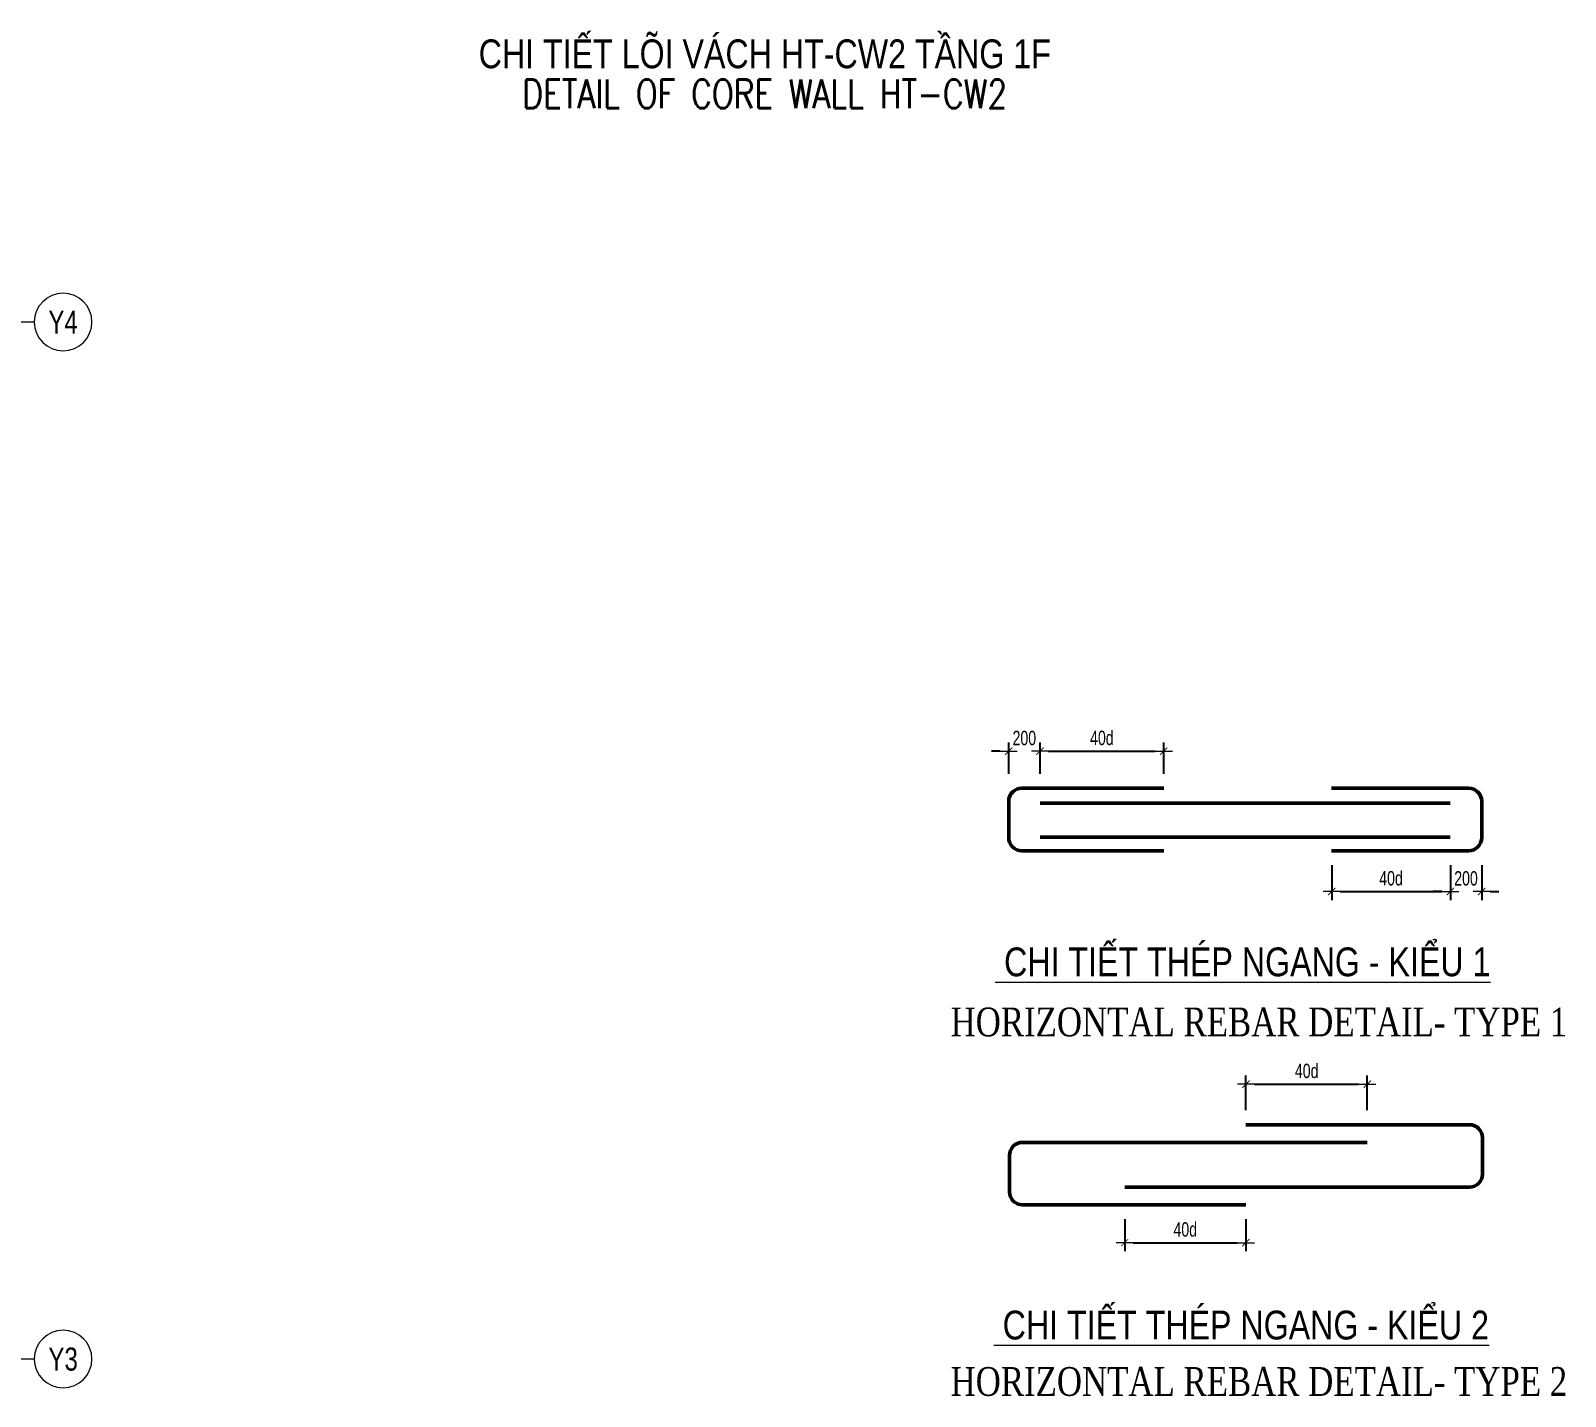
# Model space of a CAD drawing. Header units: millimetres. Extents: x 738475 to 1279438, y -34239 to 156422.
# Drawn here: x 1081094 to 1094416, y 126160 to 138012 of the extents above; entities that cross this region are included whole.
import ezdxf
from ezdxf.enums import TextEntityAlignment as Align

# ---------------------------------------------------------------- set-up
doc = ezdxf.new("R2010")
doc.units = ezdxf.units.MM
doc.header["$MEASUREMENT"] = 0
doc.linetypes.add('HT_Dim Grid$0$CENTER2', pattern=[1.125, 0.75, -0.125, 0.125, -0.125])
doc.layers.get('Defpoints').update_dxf_attribs({"color": 151, "lineweight": 9})
for name, color, linetype, lineweight in [('HT_Dim Grid$0$NDC_S_AXIS', 5, 'HT_Dim Grid$0$CENTER2', 13), ('HT_Dim Grid$0$NDC_S_SYMBOL', 1, 'Continuous', 15), ('HT_Dim Grid$0$NDC_S_TEXT SYMBOL', 7, 'Continuous', 20), ('NDC_S_ANNO', 7, 'Continuous', 20), ('NDC_S_DIM', 1, 'Continuous', 15), ('NDC_S_ENG TITLE', 3, 'Continuous', 20), ('NDC_S_TEXT SYMBOL', 7, 'Continuous', 20), ('NDC_S_VN TEXT', 7, 'Continuous', 20), ('NDC_S_VN TITLE', 6, 'Continuous', 35)]:
    doc.layers.add(name, color=color, linetype=linetype, lineweight=lineweight)
doc.layers.add('Reinforcement', color=4, linetype='Continuous')
doc.styles.add('ARIAL', font='arial.ttf', dxfattribs={"width": 0.8})
doc.styles.add('HT_Dim Grid$0$NDC_ANNO', font='', dxfattribs={"width": 0.8})
doc.styles.add('NDC_ANNO', font='', dxfattribs={"width": 0.8})
doc.styles.add('NDC_DIM', font='', dxfattribs={"width": 0.75})
doc.styles.add('NDC_EN TXT', font='romans.shx', dxfattribs={"width": 0.8})
doc.styles.add('NDC_VIE TXT', font='arial.ttf', dxfattribs={"width": 0.8})
doc.styles.add('VNTIMEH', font='vntimeh.shx', dxfattribs={"width": 0.8, "bigfont": 'vns.shx'})
doc.styles.get('HT_Dim Grid$0$NDC_ANNO').set_extended_font_data('Dotum')
doc.styles.get('NDC_ANNO').set_extended_font_data('Dotum')
doc.styles.get('NDC_DIM').set_extended_font_data('Dotum')
doc.dimstyles.new('NDC_dim_50', dxfattribs={"dimscale": 50, "dimtxt": 2.5, "dimasz": 1.5, "dimexe": 1.5, "dimexo": 2.5, "dimgap": 1, "dimtad": 1, "dimdec": 0, "dimzin": 0, "dimdsep": 46, "dimtxsty": 'NDC_DIM', "dimblk": 'DIMMARK', "dimcen": 0.09, "dimdle": 1.2, "dimclrd": 1, "dimclre": 1, "dimclrt": 3, "dimadec": 0, "dimazin": 0, "dimtfac": 1, "dimtdec": 0, "dimtix": 1, "dimtofl": 0, "dimtmove": 0, "dimatfit": 3, "dimfxl": 6, "dimfxlon": 1, "dimtolj": 1, "dimtzin": 0, "dimarcsym": 0})

# ---------------------------------------------------------------- blocks, each defined once
blk = doc.blocks.new('Drawing name_symbol')
at = {"layer": 'NDC_S_ENG TITLE', "style": 'NDC_EN TXT', "width": 0.8}
blk.add_attdef('SECTDET1', text='', height=5, dxfattribs=at).set_placement((0, 1.01), align=Align.CENTER)
at = {"layer": 'NDC_S_TEXT SYMBOL', "lineweight": 25, "style": 'NDC_ANNO', "width": 0.8}
blk.add_attdef('SSCALE', text='', height=2.5, dxfattribs=at).set_placement((0, -4), align=Align.CENTER)
at = {"layer": 'NDC_S_VN TITLE', "style": 'NDC_VIE TXT', "width": 0.8}
blk.add_attdef('SECTDET2', text='', height=5, dxfattribs=at).set_placement((0, 7.97), align=Align.CENTER)
blk = doc.blocks.new('*U20')
at = {"layer": 'HT_Dim Grid$0$NDC_S_SYMBOL'}
blk.add_line((5, 0), (9, 0), dxfattribs=at)
blk.add_circle((0, 0), 5, dxfattribs=at)
at = {"layer": 'HT_Dim Grid$0$NDC_S_TEXT SYMBOL', "color": 7, "style": 'HT_Dim Grid$0$NDC_ANNO', "width": 0.8}
blk.add_attdef('GRID', text='', height=4, rotation=270, dxfattribs=at).set_placement((0, 0), align=Align.MIDDLE)
blk = doc.blocks.new('DIMMARK')
at = {"layer": 'NDC_S_DIM', "color": 1}
blk.add_line((-1.5, 0), (1, 0), dxfattribs=at)
at = {"layer": 'NDC_S_DIM', "color": 2, "const_width": 0.1}
blk.add_lwpolyline([(-0.42, -0.42), (0.42, 0.42)], dxfattribs=at)
blk = doc.blocks.new('*D1135')
at = {"layer": 'Defpoints', "color": 0, "transparency": 16777216}
for p in [(1090930, 131759), (1089856, 131438), (1090930, 131438)]:
    blk.add_point(p, dxfattribs=at)
at = {"layer": 'NDC_S_DIM', "color": 1, "lineweight": -2, "transparency": 16777216}
for p, q in [((1089856, 131563), (1089856, 131834)), ((1089931, 131759), (1090855, 131759)), ((1090930, 131563), (1090930, 131834))]:
    blk.add_line(p, q, dxfattribs=at)
at = {"layer": 'NDC_S_DIM', "color": 1, "lineweight": -2, "transparency": 16777216, "xscale": 75, "yscale": 75, "zscale": 75, "rotation": 180}
blk.add_blockref('DIMMARK', (1089856, 131759), dxfattribs=at)
at = {"layer": 'NDC_S_DIM', "color": 1, "lineweight": -2, "transparency": 16777216, "xscale": 75, "yscale": 75, "zscale": 75}
blk.add_blockref('DIMMARK', (1090930, 131759), dxfattribs=at)
at = {"layer": 'NDC_S_DIM', "color": 3, "transparency": 16777216, "insert": (1090393, 131873), "char_height": 125, "attachment_point": 5, "style": 'NDC_DIM'}
blk.add_mtext('\\A1;40d', dxfattribs=at)
blk = doc.blocks.new('*D1136')
at = {"layer": 'Defpoints', "color": 0, "transparency": 16777216}
for p in [(1092388, 130895), (1093418, 130895), (1093418, 130541)]:
    blk.add_point(p, dxfattribs=at)
at = {"layer": 'NDC_S_DIM', "color": 1, "lineweight": -2, "transparency": 16777216}
for p, q in [((1092388, 130770), (1092388, 130466)), ((1093418, 130770), (1093418, 130466)), ((1092463, 130541), (1093343, 130541))]:
    blk.add_line(p, q, dxfattribs=at)
at = {"layer": 'NDC_S_DIM', "color": 1, "lineweight": -2, "transparency": 16777216, "xscale": 75, "yscale": 75, "zscale": 75, "rotation": 180}
blk.add_blockref('DIMMARK', (1092388, 130541), dxfattribs=at)
at = {"layer": 'NDC_S_DIM', "color": 1, "lineweight": -2, "transparency": 16777216, "xscale": 75, "yscale": 75, "zscale": 75}
blk.add_blockref('DIMMARK', (1093418, 130541), dxfattribs=at)
at = {"layer": 'NDC_S_DIM', "color": 3, "transparency": 16777216, "insert": (1092903, 130655), "char_height": 125, "attachment_point": 5, "style": 'NDC_DIM'}
blk.add_mtext('\\A1;40d', dxfattribs=at)
blk = doc.blocks.new('*D1137')
at = {"layer": 'Defpoints', "color": 0, "transparency": 16777216}
for p in [(1092697, 128869), (1091644, 128517), (1092697, 128517)]:
    blk.add_point(p, dxfattribs=at)
at = {"layer": 'NDC_S_DIM', "color": 1, "lineweight": -2, "transparency": 16777216}
for p, q in [((1091644, 128642), (1091644, 128944)), ((1091719, 128869), (1092622, 128869)), ((1092697, 128642), (1092697, 128944))]:
    blk.add_line(p, q, dxfattribs=at)
at = {"layer": 'NDC_S_DIM', "color": 1, "lineweight": -2, "transparency": 16777216, "xscale": 75, "yscale": 75, "zscale": 75, "rotation": 180}
blk.add_blockref('DIMMARK', (1091644, 128869), dxfattribs=at)
at = {"layer": 'NDC_S_DIM', "color": 1, "lineweight": -2, "transparency": 16777216, "xscale": 75, "yscale": 75, "zscale": 75}
blk.add_blockref('DIMMARK', (1092697, 128869), dxfattribs=at)
at = {"layer": 'NDC_S_DIM', "color": 3, "transparency": 16777216, "insert": (1092171, 128983), "char_height": 125, "attachment_point": 5, "style": 'NDC_DIM'}
blk.add_mtext('\\A1;40d', dxfattribs=at)
blk = doc.blocks.new('*D1138')
at = {"layer": 'Defpoints', "color": 0, "transparency": 16777216}
for p in [(1090591, 127821), (1091643, 127821), (1091643, 127493)]:
    blk.add_point(p, dxfattribs=at)
at = {"layer": 'NDC_S_DIM', "color": 1, "lineweight": -2, "transparency": 16777216}
for p, q in [((1090591, 127696), (1090591, 127418)), ((1091643, 127696), (1091643, 127418)), ((1090666, 127493), (1091568, 127493))]:
    blk.add_line(p, q, dxfattribs=at)
at = {"layer": 'NDC_S_DIM', "color": 1, "lineweight": -2, "transparency": 16777216, "xscale": 75, "yscale": 75, "zscale": 75, "rotation": 180}
blk.add_blockref('DIMMARK', (1090591, 127493), dxfattribs=at)
at = {"layer": 'NDC_S_DIM', "color": 1, "lineweight": -2, "transparency": 16777216, "xscale": 75, "yscale": 75, "zscale": 75}
blk.add_blockref('DIMMARK', (1091643, 127493), dxfattribs=at)
at = {"layer": 'NDC_S_DIM', "color": 3, "transparency": 16777216, "insert": (1091117, 127607), "char_height": 125, "attachment_point": 5, "style": 'NDC_DIM'}
blk.add_mtext('\\A1;40d', dxfattribs=at)
blk = doc.blocks.new('*D1139')
at = {"layer": 'Defpoints', "color": 0, "transparency": 16777216}
for p in [(1089584, 131759), (1089584, 131436), (1089856, 131438)]:
    blk.add_point(p, dxfattribs=at)
at = {"layer": 'NDC_S_DIM', "color": 1, "lineweight": -2, "transparency": 16777216}
for p, q in [((1089509, 131759), (1089434, 131759)), ((1089584, 131561), (1089584, 131834)), ((1089856, 131563), (1089856, 131834)), ((1089931, 131759), (1090006, 131759))]:
    blk.add_line(p, q, dxfattribs=at)
at = {"layer": 'NDC_S_DIM', "color": 1, "lineweight": -2, "transparency": 16777216, "xscale": 75, "yscale": 75, "zscale": 75}
blk.add_blockref('DIMMARK', (1089584, 131759), dxfattribs=at)
at = {"layer": 'NDC_S_DIM', "color": 1, "lineweight": -2, "transparency": 16777216, "xscale": 75, "yscale": 75, "zscale": 75, "rotation": 180}
blk.add_blockref('DIMMARK', (1089856, 131759), dxfattribs=at)
at = {"layer": 'NDC_S_DIM', "color": 3, "transparency": 16777216, "insert": (1089720, 131872), "char_height": 125, "attachment_point": 5, "style": 'NDC_DIM'}
blk.add_mtext('\\A1;200', dxfattribs=at)
blk = doc.blocks.new('*D1140')
at = {"layer": 'Defpoints', "color": 0, "transparency": 16777216}
for p in [(1093418, 130895), (1093690, 130895), (1093418, 130541)]:
    blk.add_point(p, dxfattribs=at)
at = {"layer": 'NDC_S_DIM', "color": 1, "lineweight": -2, "transparency": 16777216}
for p, q in [((1093418, 130770), (1093418, 130466)), ((1093690, 130770), (1093690, 130466)), ((1093343, 130541), (1093268, 130541)), ((1093765, 130541), (1093840, 130541))]:
    blk.add_line(p, q, dxfattribs=at)
at = {"layer": 'NDC_S_DIM', "color": 1, "lineweight": -2, "transparency": 16777216, "xscale": 75, "yscale": 75, "zscale": 75}
blk.add_blockref('DIMMARK', (1093418, 130541), dxfattribs=at)
at = {"layer": 'NDC_S_DIM', "color": 1, "lineweight": -2, "transparency": 16777216, "xscale": 75, "yscale": 75, "zscale": 75, "rotation": 180}
blk.add_blockref('DIMMARK', (1093690, 130541), dxfattribs=at)
at = {"layer": 'NDC_S_DIM', "color": 3, "transparency": 16777216, "insert": (1093554, 130654), "char_height": 125, "attachment_point": 5, "style": 'NDC_DIM'}
blk.add_mtext('\\A1;200', dxfattribs=at)

msp = doc.modelspace()

# ---------------------------------------------------------------- linework, layer by layer
at = {"layer": 'Reinforcement', "lineweight": 50}
for p, q in [((1089856.495, 131308.75), (1093417.586, 131308.75)), ((1089856.495, 131013.344), (1093417.586, 131013.344))]:
    msp.add_line(p, q, dxfattribs=at)
for points in [[(1090930.103, 131437.662), (1089697.755, 131437.662, 0.414213562), (1089584.005, 131323.912), (1089584.005, 131008.614, 0.414213562), (1089697.755, 130894.864), (1090930.103, 130894.864)], [(1092387.745, 131437.662), (1093576.326, 131437.662, -0.414213562), (1093690.076, 131323.912), (1093690.076, 131008.614, -0.414213562), (1093576.326, 130894.864), (1092387.745, 130894.864)], [(1090591.006, 127974.225), (1093583.327, 127974.225, 0.414213562), (1093697.077, 128087.975), (1093697.077, 128403.274, 0.414213562), (1093583.327, 128517.024)], [(1093697.077, 128403.274, 0.414213562), (1093583.327, 128517.024), (1091644.042, 128517.024)], [(1092697.077, 128363.644), (1089704.756, 128363.644, 0.414213562), (1089591.006, 128249.894), (1089591.006, 127934.595, 0.414213562), (1089704.756, 127820.845), (1091642.657, 127820.845)]]:
    msp.add_lwpolyline(points, format="xyb", dxfattribs=at)

# ---------------------------------------------------------------- block references
at = {"layer": 'HT_Dim Grid$0$NDC_S_AXIS'}
ref = msp.add_blockref('*U20', (1081375.875, 135482.751), dxfattribs=dict(at, xscale=-50, yscale=50, zscale=50))
ref.add_attrib('GRID', 'Y4', dxfattribs={"layer": 'HT_Dim Grid$0$NDC_S_TEXT SYMBOL', "color": 7, "height": 200, "style": 'HT_Dim Grid$0$NDC_ANNO', "width": 0.8}).set_placement((1081375.875, 135482.751), align=Align.MIDDLE)
ref = msp.add_blockref('*U20', (1081375.875, 126482.751), dxfattribs=dict(at, xscale=-50, yscale=50, zscale=50))
ref.add_attrib('GRID', 'Y3', dxfattribs={"layer": 'HT_Dim Grid$0$NDC_S_TEXT SYMBOL', "color": 7, "height": 200, "style": 'HT_Dim Grid$0$NDC_ANNO', "width": 0.8}).set_placement((1081375.875, 126482.751), align=Align.MIDDLE)
at = {"layer": 'NDC_S_ANNO'}
ref = msp.add_blockref('Drawing name_symbol', (1087466.601, 137287.462), dxfattribs=dict(at, xscale=50, yscale=50, zscale=50))
ref.add_attrib('SECTDET1', 'DETAIL OF CORE WALL HT-CW2', dxfattribs={"layer": 'NDC_S_ENG TITLE', "height": 250, "style": 'NDC_EN TXT', "width": 0.8}).set_placement((1087466.601, 137338.026), align=Align.CENTER)
ref.add_attrib('SECTDET2', 'CHI TIẾT LÕI VÁCH HT-CW2 TẦNG 1F', dxfattribs={"layer": 'NDC_S_VN TITLE', "height": 250, "style": 'NDC_VIE TXT', "width": 0.8}).set_placement((1087466.601, 137685.995), align=Align.CENTER)

# ---------------------------------------------------------------- texts
at = {"layer": 'NDC_S_ENG TITLE', "style": 'VNTIMEH', "width": 0.8}
for s, p in [('horizontal rebar detail- type 1', (1089079.704, 129283.766)), ('horizontal rebar detail- type 2', (1089079.704, 126163.424))]:
    msp.add_text(s, height=250, dxfattribs=at).set_placement(p)
at = {"layer": 'NDC_S_VN TEXT', "style": 'ARIAL', "width": 0.8}
for s, p in [('%%u CHI TIẾT THÉP NGANG - KIỂU 1', (1089466.457, 129804.906)), ('%%u CHI TIẾT THÉP NGANG - KIỂU 2', (1089454.086, 126652.989))]:
    msp.add_text(s, height=250, dxfattribs=at).set_placement(p)

# ---------------------------------------------------------------- dimensions: what is measured, and where the dimension line sits
at = {"layer": 'NDC_S_DIM'}
for base, p1, p2, text, picture, middle in [((1089584.005, 131759.436), (1089856.495, 131437.662), (1089584.005, 131436.292), '200', '*D1139', (1089720.25, 131872.021)), ((1090930.103, 131759.436), (1089856.495, 131437.662), (1090930.103, 131437.662), '40d', '*D1135', (1090393.299, 131873.293)), ((1093417.586, 130541.081), (1092387.745, 130894.864), (1093417.586, 130894.864), '40d', '*D1136', (1092902.665, 130654.938)), ((1093417.586, 130541.081), (1093690.076, 130894.898), (1093417.586, 130894.864), '200', '*D1140', (1093553.831, 130653.666)), ((1092697.077, 128868.9), (1091644.042, 128517.024), (1092697.077, 128517.024), '40d', '*D1137', (1092170.559, 128982.757)), ((1091642.657, 127493.304), (1090591.006, 127820.845), (1091642.657, 127820.845), '40d', '*D1138', (1091116.832, 127607.161))]:
    dim = msp.add_linear_dim(base=base, p1=p1, p2=p2, text=text, dimstyle='NDC_dim_50', override={"dimtmove": 1}, dxfattribs=at)
    dim.commit()
    dim.dimension.update_dxf_attribs({"geometry": picture, "text_midpoint": middle})

doc.saveas('drawing.dxf')
